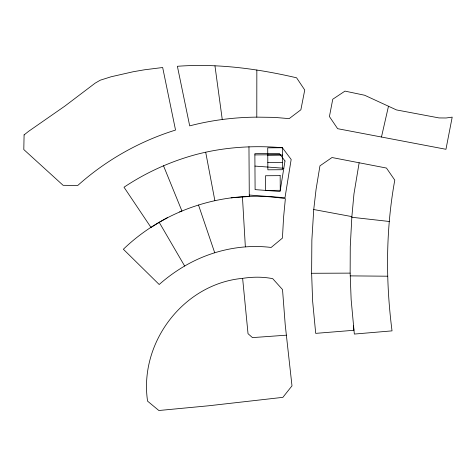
<?xml version="1.0" encoding="UTF-8"?>
<svg xmlns="http://www.w3.org/2000/svg" width="476" height="476" viewBox="0 0 476 476"><rect width="100%" height="100%" fill="white"/><g stroke="black" fill="none" stroke-linecap="round" stroke-linejoin="round"><path stroke-width="0.71" d="M256.79 117.138L274.313 117.376L289.176 118.631L300.874 109.783L304.741 90L296.59 77.802C257.623 68.711 217.443 63.308 177.387 66.283L189.698 125.872C211.564 120.154 234.192 117.304 256.79 117.138L256.844 70.037M350.14 273.129L350.259 246.693L351.871 216.616L313.738 209.523L316.082 189.299L319.949 165.85L331.998 157.526L386.458 168.052L394.782 180.124C385.75 229.789 385.608 280.87 392.028 330.868L354.334 334.063L351.139 299.535L350.14 273.129L311.625 273.278L311.863 240.005L313.738 209.523M359.142 162.774L353.954 193.964L351.812 217.264L389.326 221.483M381.472 137.011L388.481 106.237L364.622 95.242L344.981 91.112L332.76 99.228L329.422 116.555L337.627 128.687L445.958 149.291L452.2 117.138L446.072 117.989L439.039 117.929L396.478 109.926L388.481 106.237M184.652 266.036C210.434 250.894 241.386 243.795 271.147 247.455L282.435 238.101L283.577 217.353L285.368 198.682C227.355 189.109 165.654 208.381 123.367 249.24L159.186 284.499C167.046 277.532 175.585 271.332 184.652 266.036L159.216 222.363L151.005 227.463L124.01 187.223C145.864 172.621 170.033 161.632 195.38 154.712C223.702 147.138 253.214 145.251 282.375 147.738L291.169 159.46L284.993 197.742L249.275 195.047M159.216 222.363L167.451 217.645M179.613 211.897L181.927 210.993L163.494 165.737M242.629 278.347C183.385 283.809 138.885 342.803 147.578 401.155L158.865 410.508L208.512 405.79L282.875 397.347L291.99 385.857L285.219 324.775L282.524 289.569L272.706 278.668C262.782 276.687 252.601 276.824 242.629 278.347L248.026 333.682L252.453 337.609L286.391 335.181M231.11 197.832L249.287 196.481L248.96 146.685M254.88 154.902L280.299 154.742M267.768 155.158L282.423 155.063M267.815 162.489L282.47 162.393M350.259 275.884L387.69 276.205M254.952 166.082L283.809 168.26M198.522 205.043L214.73 252.786M205.697 152.225L214.872 200.676M214.962 65.849L222.262 119.541M353.394 325.887L353.894 330.284L315.701 333.361L312.625 301.088L311.625 273.278M242.427 196.772L245.354 246.836M24.092 134.898L23.8 149.553L63.106 185.313L77.79 185.432C105.975 160.204 139.426 141.307 175.537 130.067L162.673 67.515L144.412 69.805L133.215 71.739L111.057 76.779L100.24 80.206L95.17 83.139L64.807 106.148L28.637 131.299L24.092 134.898M284.987 160.989L280.061 191.495L255.1 189.609L254.868 153.671L279.376 153.51L284.987 160.989M282.375 147.738L267.72 147.834L267.863 169.813L282.518 169.718L282.375 147.738M280.162 175.65L265.507 175.745L265.602 190.4L280.257 190.305L280.162 175.65"/></g></svg>
